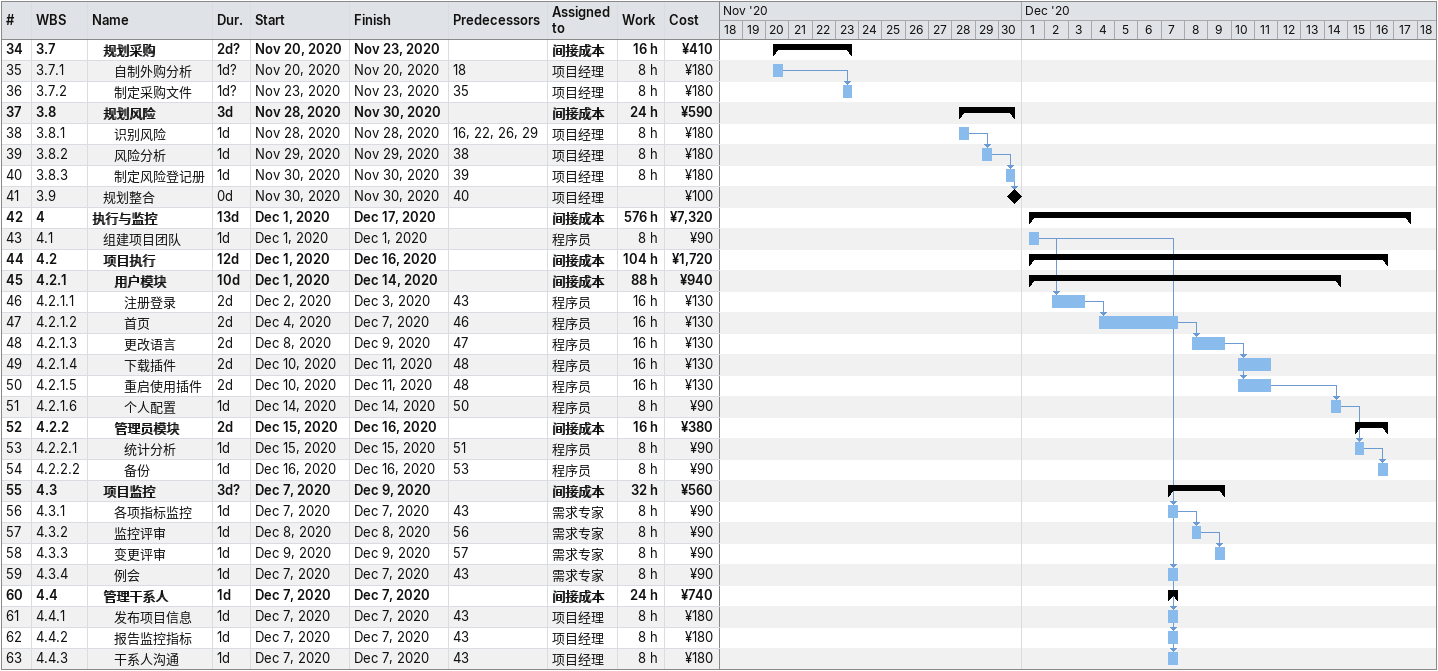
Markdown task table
| ID | WBS | Task | Duration | Start | Finish | Predecessors | Resources | Work (h) | Cost (¥) |
|---|---|---|---|---|---|---|---|---|---|
| 34 | 3.7 | **规划采购** | 2d? | 2020-11-20 | 2020-11-23 |  | 间接成本 | 16 | 410 |
| 35 | 3.7.1 | 自制外购分析 | 1d? | 2020-11-20 | 2020-11-20 | 18 | 项目经理 | 8 | 180 |
| 36 | 3.7.2 | 制定采购文件 | 1d? | 2020-11-23 | 2020-11-23 | 35 | 项目经理 | 8 | 180 |
| 37 | 3.8 | **规划风险** | 3d | 2020-11-28 | 2020-11-30 |  | 间接成本 | 24 | 590 |
| 38 | 3.8.1 | 识别风险 | 1d | 2020-11-28 | 2020-11-28 | 16, 22, 26, 29 | 项目经理 | 8 | 180 |
| 39 | 3.8.2 | 风险分析 | 1d | 2020-11-29 | 2020-11-29 | 38 | 项目经理 | 8 | 180 |
| 40 | 3.8.3 | 制定风险登记册 | 1d | 2020-11-30 | 2020-11-30 | 39 | 项目经理 | 8 | 180 |
| 41 | 3.9 | 规划整合 | 0d | 2020-11-30 | 2020-11-30 | 40 | 项目经理 |  | 100 |
| 42 | 4 | **执行与监控** | 13d | 2020-12-01 | 2020-12-17 |  | 间接成本 | 576 | 7320 |
| 43 | 4.1 | 组建项目团队 | 1d | 2020-12-01 | 2020-12-01 |  | 程序员 | 8 | 90 |
| 44 | 4.2 | **项目执行** | 12d | 2020-12-01 | 2020-12-16 |  | 间接成本 | 104 | 1720 |
| 45 | 4.2.1 | **用户模块** | 10d | 2020-12-01 | 2020-12-14 |  | 间接成本 | 88 | 940 |
| 46 | 4.2.1.1 | 注册登录 | 2d | 2020-12-02 | 2020-12-03 | 43 | 程序员 | 16 | 130 |
| 47 | 4.2.1.2 | 首页 | 2d | 2020-12-04 | 2020-12-07 | 46 | 程序员 | 16 | 130 |
| 48 | 4.2.1.3 | 更改语言 | 2d | 2020-12-08 | 2020-12-09 | 47 | 程序员 | 16 | 130 |
| 49 | 4.2.1.4 | 下载插件 | 2d | 2020-12-10 | 2020-12-11 | 48 | 程序员 | 16 | 130 |
| 50 | 4.2.1.5 | 重启使用插件 | 2d | 2020-12-10 | 2020-12-11 | 48 | 程序员 | 16 | 130 |
| 51 | 4.2.1.6 | 个人配置 | 1d | 2020-12-14 | 2020-12-14 | 50 | 程序员 | 8 | 90 |
| 52 | 4.2.2 | **管理员模块** | 2d | 2020-12-15 | 2020-12-16 |  | 间接成本 | 16 | 380 |
| 53 | 4.2.2.1 | 统计分析 | 1d | 2020-12-15 | 2020-12-15 | 51 | 程序员 | 8 | 90 |
| 54 | 4.2.2.2 | 备份 | 1d | 2020-12-16 | 2020-12-16 | 53 | 程序员 | 8 | 90 |
| 55 | 4.3 | **项目监控** | 3d? | 2020-12-07 | 2020-12-09 |  | 间接成本 | 32 | 560 |
| 56 | 4.3.1 | 各项指标监控 | 1d | 2020-12-07 | 2020-12-07 | 43 | 需求专家 | 8 | 90 |
| 57 | 4.3.2 | 监控评审 | 1d | 2020-12-08 | 2020-12-08 | 56 | 需求专家 | 8 | 90 |
| 58 | 4.3.3 | 变更评审 | 1d | 2020-12-09 | 2020-12-09 | 57 | 需求专家 | 8 | 90 |
| 59 | 4.3.4 | 例会 | 1d | 2020-12-07 | 2020-12-07 | 43 | 需求专家 | 8 | 90 |
| 60 | 4.4 | **管理干系人** | 1d | 2020-12-07 | 2020-12-07 |  | 间接成本 | 24 | 740 |
| 61 | 4.4.1 | 发布项目信息 | 1d | 2020-12-07 | 2020-12-07 | 43 | 项目经理 | 8 | 180 |
| 62 | 4.4.2 | 报告监控指标 | 1d | 2020-12-07 | 2020-12-07 | 43 | 项目经理 | 8 | 180 |
| 63 | 4.4.3 | 干系人沟通 | 1d | 2020-12-07 | 2020-12-07 | 43 | 项目经理 | 8 | 180 |
